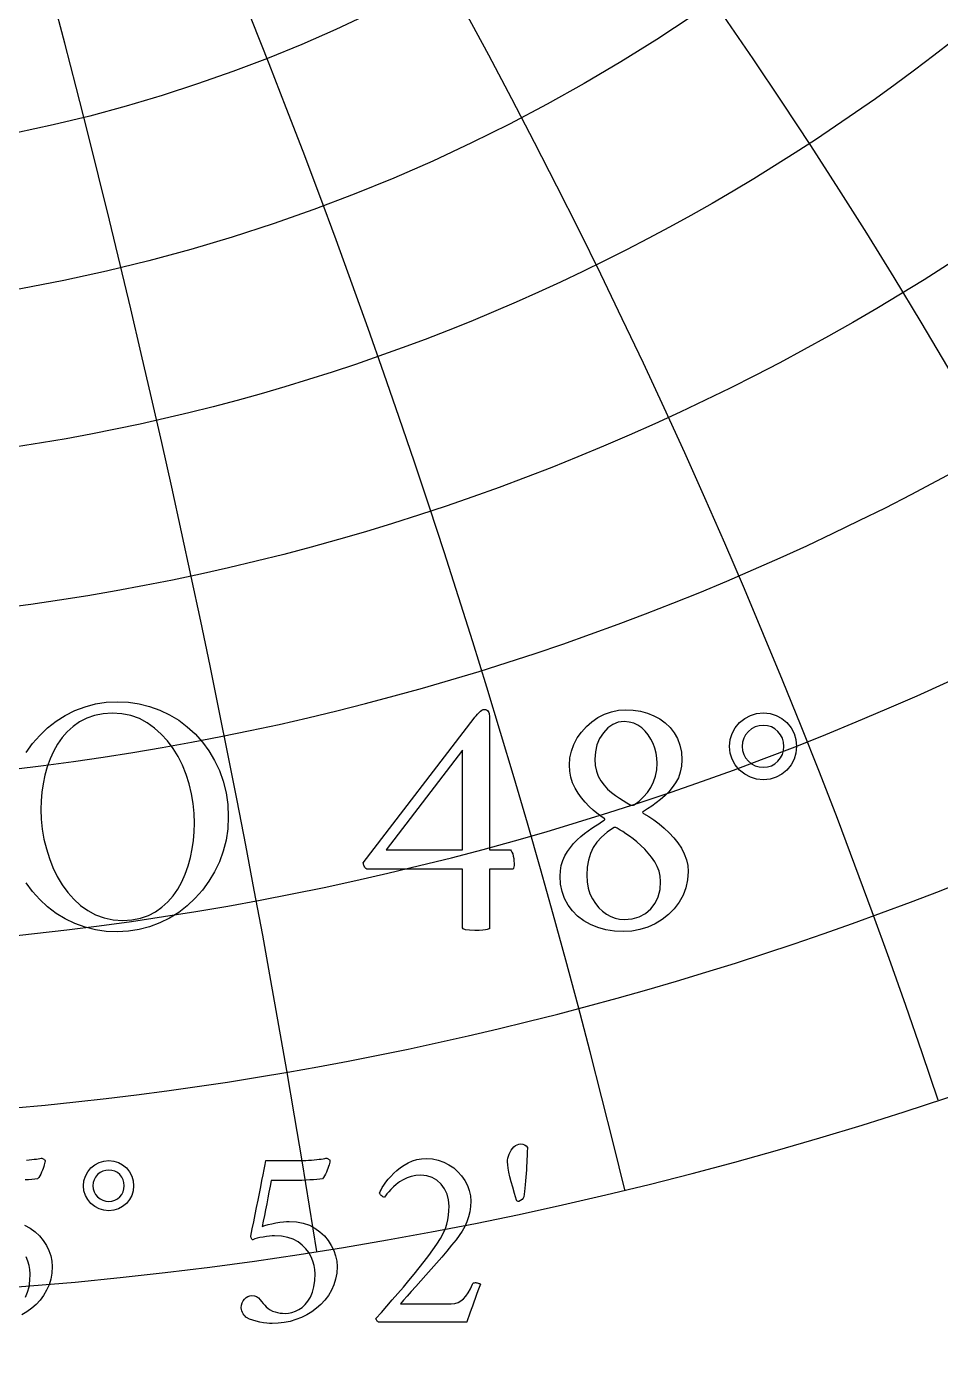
# Model space of a CAD drawing. Header units: millimetres. Extents: x -71 to 71, y -71 to 73.
# Drawn here: x 5.04 to 19.56, y -21.42 to -0.23 of the extents above; entities that cross this region are included whole.
import ezdxf

# ---------------------------------------------------------------- set-up
doc = ezdxf.new("R2010")
doc.units = ezdxf.units.MM
for name, color, linetype in [('CUT_OUTER', 1, 'Continuous'), ('ENGRAVE', 7, 'Continuous'), ('ENGRAVE_FINE', 8, 'Continuous'), ('TEXT', 5, 'Continuous')]:
    doc.layers.add(name, color=color, linetype=linetype)

msp = doc.modelspace()

# ---------------------------------------------------------------- linework, layer by layer
at = {"layer": 'CUT_OUTER'}
msp.add_arc((-0.0002, -0.0002), 71.2199, 143.788848, 87.803032, dxfattribs=at)
at = {"layer": 'ENGRAVE'}
for centre, radius in [((0, 0), 70.2), ((0, 26.7402), 36.5076), ((0, 24.7341), 32.0122), ((0, 23.1026), 27.9324), ((0, 0), 45.9522), ((0, 21.772), 24.1802), ((0, 0), 30.0798)]:
    msp.add_circle(centre, radius, dxfattribs=at)
for centre, radius, start, end in [((0, 29.2236), 41.5365, 104.6529, 75.3471), ((0, 32.3304), 47.2611, 147.33942, 32.66058), ((0, 36.2734), 53.9128, 169.60534, 10.39466), ((0, 41.3755), 61.8348, 186.817711, 353.182289)]:
    msp.add_arc(centre, radius, start, end, dxfattribs=at)
at = {"layer": 'ENGRAVE_FINE'}
for centre, radius, start, end in [((389.4722, -51.0351), 395.4804, 162.323678, 175.538632), ((389.4722, -51.0351), 395.4804, 162.323678, 175.538632), ((-188.6815, -51.0351), 200.7907, 8.977692, 35.48643), ((-188.6815, -51.0351), 200.7907, 8.977692, 35.48643), ((188.6815, -51.0351), 200.7907, 144.51357, 171.022308), ((188.6815, -51.0351), 200.7907, 144.51357, 171.022308), ((-118.9476, -51.0351), 137.3489, 13.606314, 53.548789), ((-118.9476, -51.0351), 137.3489, 13.606314, 53.548789), ((118.9476, -51.0351), 137.3489, 126.451211, 166.393686), ((118.9476, -51.0351), 137.3489, 126.451211, 166.393686), ((-81.843, -51.0351), 106.8385, 18.409528, 71.93986), ((-81.843, -51.0351), 106.8385, 18.409528, 71.93986), ((81.843, -51.0351), 106.8385, 108.06014, 161.590472), ((81.843, -51.0351), 106.8385, 108.06014, 161.590472), ((-57.6247, -51.0351), 89.6481, 23.457516, 90.642678), ((-57.6247, -51.0351), 89.6481, 23.457516, 90.642678), ((57.6247, -51.0351), 89.6481, 89.357322, 156.542484), ((57.6247, -51.0351), 89.6481, 89.357322, 156.542484), ((-39.6492, -51.0351), 79.2984, 28.831877, 104.724148), ((-39.6492, -51.0351), 79.2984, 28.831877, 104.724148), ((39.6492, -51.0351), 79.2984, 75.275852, 151.168123), ((39.6492, -51.0351), 79.2984, 75.275852, 151.168123), ((-24.9955, -51.0351), 73.0818, 34.629994, 115.099318), ((-24.9955, -51.0351), 73.0818, 34.629994, 115.099318), ((24.9955, -51.0351), 73.0818, 64.900682, 145.370006), ((24.9955, -51.0351), 73.0818, 64.900682, 145.370006), ((-12.1092, -51.0351), 69.7339, 40.970494, 124.098899), ((-12.1092, -51.0351), 69.7339, 40.970494, 124.098899), ((12.1092, -51.0351), 69.7339, 55.901101, 139.029506), ((12.1092, -51.0351), 69.7339, 55.901101, 139.029506), ((0, 70.8271), 100.6688, 225.796451, 314.203549)]:
    msp.add_arc(centre, radius, start, end, dxfattribs=at)
at = {"layer": 'TEXT'}
for points in [[(5.0297, -11.768), (5.1309, -11.627), (5.2449, -11.4961), (5.3701, -11.3771), (5.505, -11.2719), (5.6497, -11.1806), (5.804, -11.1031), (5.9653, -11.0413), (6.1312, -10.9972), (6.3016, -10.9707), (6.4765, -10.9619), (6.4765, -10.9619), (6.6538, -10.9702), (6.8259, -10.9951), (6.9929, -11.0366), (7.1546, -11.0948), (7.3091, -11.1683), (7.4542, -11.256), (7.59, -11.3579), (7.7165, -11.4739), (7.8318, -11.6026), (7.9344, -11.7424), (8.0242, -11.8933), (8.1012, -12.0552), (8.1629, -12.2269), (8.207, -12.4074), (8.2335, -12.5964), (8.2423, -12.7942), (8.2335, -12.9818), (8.207, -13.163), (8.1629, -13.3375), (8.1012, -13.5055), (8.0242, -13.6653), (7.9344, -13.8155), (7.8318, -13.9559), (7.7165, -14.0867), (7.59, -14.2057), (7.4542, -14.3109), (7.3091, -14.4022), (7.1546, -14.4797), (6.9929, -14.5415), (6.8259, -14.5856), (6.6538, -14.612), (6.4765, -14.6209), (6.3016, -14.6126), (6.1312, -14.5877), (5.9653, -14.5461), (5.804, -14.488), (5.6497, -14.4145), (5.505, -14.3268), (5.3701, -14.2249), (5.2449, -14.1088), (5.1309, -13.9801), (5.0297, -13.8404)], [(5.0341, -18.2502), (5.0774, -18.2466), (5.1192, -18.2423), (5.1573, -18.2378), (5.1919, -18.233), (5.2227, -18.2279), (5.2482, -18.2234), (5.2663, -18.2201), (5.2772, -18.2182), (5.2809, -18.2175), (5.2908, -18.2235), (5.3001, -18.229), (5.3085, -18.2339), (5.3161, -18.2383), (5.3225, -18.243), (5.327, -18.2487), (5.3298, -18.2554), (5.3307, -18.2632), (5.3298, -18.2719), (5.327, -18.2855), (5.3225, -18.3041), (5.3161, -18.3276), (5.3081, -18.3542), (5.2985, -18.3821), (5.2873, -18.4112), (5.2746, -18.4417), (5.2605, -18.4718), (5.245, -18.4999), (5.2283, -18.5258), (5.2103, -18.5497), (5.1667, -18.5538), (5.1189, -18.558), (5.067, -18.5621), (5.011, -18.5663)], [(5.0033, -19.2871), (5.092, -19.3343), (5.1712, -19.3918), (5.2409, -19.4563), (5.301, -19.5278), (5.3514, -19.6063), (5.3914, -19.6889), (5.4199, -19.7728), (5.4371, -19.8581), (5.4428, -19.9446), (5.4372, -20.0459), (5.4204, -20.1423), (5.3926, -20.2338), (5.3535, -20.3203), (5.3052, -20.4013), (5.2497, -20.476), (5.1869, -20.5445), (5.1169, -20.6068), (5.041, -20.6625), (4.9607, -20.7111)], [(5.0193, -20.4283), (5.052, -20.3529), (5.0753, -20.2659), (5.0894, -20.1671), (5.094, -20.0567), (5.09, -19.9917), (5.0779, -19.9254), (5.0578, -19.8578), (5.0297, -19.7889)]]:
    msp.add_lwpolyline(points, dxfattribs=at)
for points in [[(6.399, -11.1446), (6.2523, -11.1531), (6.1167, -11.1785), (5.9922, -11.2209), (5.8787, -11.2802), (5.7758, -11.3534), (5.6829, -11.4373), (5.6, -11.5319), (5.5272, -11.6372), (5.4639, -11.7511), (5.4096, -11.8711), (5.3642, -11.9974), (5.3279, -12.1299), (5.3001, -12.2655), (5.2802, -12.4011), (5.2682, -12.5368), (5.2642, -12.6724), (5.2696, -12.83), (5.2857, -12.9872), (5.3125, -13.1441), (5.35, -13.3007), (5.398, -13.4536), (5.4559, -13.5996), (5.5239, -13.7387), (5.6019, -13.8708), (5.6896, -13.9931), (5.7867, -14.1026), (5.893, -14.1993), (6.0088, -14.2832), (6.1338, -14.351), (6.2682, -14.3994), (6.412, -14.4285), (6.5651, -14.4382), (6.7118, -14.4297), (6.8474, -14.4043), (6.9719, -14.3619), (7.0854, -14.3026), (7.1885, -14.2291), (7.2819, -14.1441), (7.3657, -14.0478), (7.4397, -13.94), (7.5042, -13.8236), (7.5594, -13.7013), (7.6052, -13.5731), (7.6417, -13.439), (7.6696, -13.3022), (7.6895, -13.1657), (7.7014, -13.0296), (7.7054, -12.8938), (7.7, -12.7364), (7.6839, -12.5797), (7.6571, -12.4236), (7.6196, -12.2683), (7.5715, -12.1168), (7.513, -11.9721), (7.4442, -11.8344), (7.365, -11.7037), (7.276, -11.5828), (7.1781, -11.4746), (7.0712, -11.3793), (6.9553, -11.2968), (6.8303, -11.2302), (6.6959, -11.1826), (6.5521, -11.1541), (6.399, -11.1446)], [(12.3109, -11.0837), (12.3315, -11.0858), (12.349, -11.092), (12.3633, -11.1024), (12.3746, -11.1169), (12.3831, -11.1335), (12.3891, -11.1501), (12.3927, -11.1667), (12.3939, -11.1833), (12.3939, -13.3145), (12.715, -13.3145), (12.7285, -13.3186), (12.7413, -13.3311), (12.7534, -13.3519), (12.7648, -13.3809), (12.7745, -13.4155), (12.7814, -13.4529), (12.7856, -13.493), (12.787, -13.5359), (12.7859, -13.5643), (12.7828, -13.5885), (12.7776, -13.6086), (12.7704, -13.6245), (12.3939, -13.6245), (12.3939, -14.571), (12.3917, -14.5719), (12.385, -14.5745), (12.3737, -14.5788), (12.358, -14.5849), (12.3322, -14.5909), (12.2908, -14.5953), (12.2339, -14.5979), (12.1615, -14.5987), (12.0767, -14.596), (12.0162, -14.5877), (11.9798, -14.5738), (11.9677, -14.5544), (11.9677, -13.6245), (10.4455, -13.6245), (10.4325, -13.6153), (10.4212, -13.6044), (10.4117, -13.5918), (10.4039, -13.5774), (10.3979, -13.5627), (10.3936, -13.5491), (10.391, -13.5364), (10.3901, -13.5248), (12.1504, -11.2221), (12.1656, -11.2043), (12.1836, -11.184), (12.2044, -11.1614), (12.2279, -11.1363), (12.2518, -11.1133), (12.2736, -11.0968), (12.2933, -11.087), (12.3109, -11.0837)], [(14.5639, -11.0892), (14.683, -11.0951), (14.797, -11.1128), (14.9058, -11.1422), (15.0095, -11.1833), (15.1055, -11.2356), (15.1914, -11.2982), (15.2674, -11.3712), (15.3333, -11.4546), (15.3866, -11.548), (15.4246, -11.6511), (15.4475, -11.7639), (15.4551, -11.8863), (15.4488, -11.9881), (15.4302, -12.0828), (15.399, -12.1707), (15.3554, -12.2517), (15.303, -12.3264), (15.2454, -12.3956), (15.1826, -12.4593), (15.1146, -12.5174), (15.0449, -12.5707), (14.9769, -12.6198), (14.9107, -12.6648), (14.8462, -12.7056), (14.8316, -12.7118), (14.8268, -12.7194), (14.8316, -12.7284), (14.8462, -12.7388), (14.929, -12.7865), (15.0115, -12.8412), (15.0937, -12.9028), (15.1755, -12.9713), (15.2537, -13.0453), (15.325, -13.1235), (15.3893, -13.2059), (15.4468, -13.2924), (15.494, -13.382), (15.5277, -13.4736), (15.548, -13.5674), (15.5547, -13.6632), (15.5457, -13.7954), (15.5187, -13.9206), (15.4738, -14.039), (15.4108, -14.1504), (15.3331, -14.2526), (15.244, -14.3434), (15.1435, -14.4228), (15.0316, -14.4908), (14.9117, -14.5453), (14.7874, -14.5842), (14.6585, -14.6075), (14.5251, -14.6153), (14.3824, -14.6084), (14.2476, -14.5877), (14.1208, -14.5531), (14.002, -14.5046), (13.8935, -14.4437), (13.7979, -14.3718), (13.715, -14.2887), (13.645, -14.1946), (13.5893, -14.0912), (13.5495, -13.9801), (13.5256, -13.8615), (13.5177, -13.7352), (13.5225, -13.6487), (13.537, -13.5664), (13.5612, -13.4882), (13.5951, -13.4141), (13.6363, -13.3442), (13.6823, -13.2785), (13.7332, -13.2169), (13.7889, -13.1595), (13.8472, -13.1062), (13.9058, -13.0571), (13.9648, -13.0121), (14.0241, -12.9713), (14.0811, -12.9343), (14.1328, -12.9007), (14.1793, -12.8706), (14.2207, -12.844), (14.229, -12.836), (14.2317, -12.8288), (14.229, -12.8222), (14.2207, -12.8163), (14.1641, -12.7795), (14.1051, -12.7353), (14.0437, -12.684), (13.9799, -12.6253), (13.9172, -12.5605), (13.8595, -12.4904), (13.8065, -12.4152), (13.7584, -12.3347), (13.7185, -12.2496), (13.6899, -12.1603), (13.6728, -12.0669), (13.6671, -11.9694), (13.6749, -11.8552), (13.6982, -11.7452), (13.7372, -11.6393), (13.7917, -11.5376), (13.8589, -11.4426), (13.9363, -11.357), (14.0236, -11.2807), (14.121, -11.2138), (14.2255, -11.1593), (14.3341, -11.1204), (14.4469, -11.097), (14.5639, -11.0892)], [(16.2134, -11.6705), (16.2233, -11.5639), (16.2529, -11.4656), (16.3022, -11.3757), (16.3712, -11.294), (16.4541, -11.2262), (16.5449, -11.1778), (16.6436, -11.1487), (16.7504, -11.139), (16.8568, -11.1487), (16.9545, -11.1778), (17.0436, -11.2262), (17.124, -11.294), (17.1906, -11.3757), (17.2382, -11.4656), (17.2667, -11.5639), (17.2762, -11.6705), (17.2667, -11.777), (17.2382, -11.8753), (17.1906, -11.9652), (17.124, -12.0469), (17.0436, -12.1147), (16.9545, -12.1631), (16.8568, -12.1922), (16.7504, -12.2019), (16.6436, -12.1922), (16.5449, -12.1631), (16.4541, -12.1147), (16.3712, -12.0469), (16.3022, -11.9652), (16.2529, -11.8753), (16.2233, -11.777), (16.2134, -11.6705)], [(14.5362, -11.2774), (14.4429, -11.2885), (14.357, -11.3217), (14.2783, -11.3771), (14.2068, -11.4546), (14.1475, -11.5473), (14.1051, -11.6483), (14.0797, -11.7576), (14.0712, -11.8753), (14.0773, -11.9737), (14.0954, -12.0642), (14.1257, -12.1467), (14.1681, -12.2212), (14.2188, -12.2885), (14.2739, -12.3492), (14.3336, -12.4034), (14.3978, -12.451), (14.4621, -12.4935), (14.5223, -12.5326), (14.5784, -12.5682), (14.6303, -12.6004), (14.6365, -12.6028), (14.6441, -12.6046), (14.6531, -12.6056), (14.6635, -12.606), (14.6659, -12.606), (14.6676, -12.606), (14.6687, -12.606), (14.669, -12.606), (14.677, -12.6056), (14.6843, -12.6046), (14.6908, -12.6028), (14.6967, -12.6004), (14.7756, -12.5416), (14.8462, -12.4759), (14.9084, -12.4032), (14.9624, -12.3236), (15.006, -12.2372), (15.0371, -12.1437), (15.0558, -12.0434), (15.0621, -11.9362), (15.0581, -11.8566), (15.0461, -11.7784), (15.0262, -11.7016), (14.9984, -11.6262), (14.9633, -11.5546), (14.9216, -11.4892), (14.8733, -11.43), (14.8185, -11.3771), (14.7573, -11.3335), (14.6898, -11.3023), (14.6161, -11.2837), (14.5362, -11.2774)], [(16.4127, -11.6705), (16.4189, -11.7371), (16.4376, -11.7985), (16.4688, -11.8547), (16.5123, -11.9057), (16.5646, -11.9481), (16.6217, -11.9784), (16.6836, -11.9965), (16.7504, -12.0026), (16.8168, -11.9965), (16.8777, -11.9784), (16.933, -11.9481), (16.9829, -11.9057), (17.024, -11.8547), (17.0534, -11.7985), (17.0711, -11.7371), (17.077, -11.6705), (17.0711, -11.6039), (17.0534, -11.5424), (17.024, -11.4862), (16.9829, -11.4352), (16.933, -11.3928), (16.8777, -11.3625), (16.8168, -11.3444), (16.7504, -11.3383), (16.6836, -11.3444), (16.6217, -11.3625), (16.5646, -11.3928), (16.5123, -11.4352), (16.4688, -11.4862), (16.4376, -11.5424), (16.4189, -11.6039), (16.4127, -11.6705)], [(11.9677, -11.7313), (10.7554, -13.3145), (11.9677, -13.3145)], [(14.5362, -14.4216), (14.6623, -14.4112), (14.7749, -14.3801), (14.874, -14.3282), (14.9596, -14.2555), (15.0287, -14.1659), (15.078, -14.0632), (15.1075, -13.9473), (15.1174, -13.8182), (15.1115, -13.7364), (15.0939, -13.657), (15.0645, -13.58), (15.0233, -13.5055), (14.9742, -13.4342), (14.9209, -13.3671), (14.8635, -13.3041), (14.8019, -13.2453), (14.7393, -13.1912), (14.6787, -13.1422), (14.6203, -13.0984), (14.5639, -13.0599), (14.5137, -13.0273), (14.4739, -13.0017), (14.4445, -12.9831), (14.4255, -12.9713), (14.4151, -12.9665), (14.4061, -12.963), (14.3985, -12.9609), (14.3923, -12.9602), (14.3846, -12.9606), (14.3784, -12.9616), (14.3736, -12.9633), (14.3701, -12.9658), (14.2668, -13.0374), (14.1785, -13.1138), (14.1049, -13.1951), (14.0463, -13.2813), (14.0015, -13.375), (13.9695, -13.4792), (13.9503, -13.5937), (13.9439, -13.7186), (13.9494, -13.8253), (13.966, -13.9241), (13.9937, -14.0149), (14.0325, -14.0978), (14.0797, -14.172), (14.1328, -14.2368), (14.1918, -14.2924), (14.2566, -14.3386), (14.325, -14.3749), (14.3943, -14.4008), (14.4647, -14.4164), (14.5362, -14.4216)], [(12.8949, -17.9934), (12.9247, -17.9967), (12.952, -18.0069), (12.9766, -18.0237), (12.9987, -18.0473), (12.9984, -18.0716), (12.9977, -18.1029), (12.9964, -18.1411), (12.9945, -18.1864), (12.9922, -18.2366), (12.9894, -18.2897), (12.986, -18.3456), (12.9821, -18.4044), (12.9778, -18.4643), (12.9733, -18.5237), (12.9685, -18.5826), (12.9634, -18.641), (12.9584, -18.6968), (12.9536, -18.7479), (12.949, -18.7944), (12.9447, -18.8361), (12.9318, -18.8579), (12.9136, -18.8777), (12.8902, -18.8953), (12.8617, -18.9109), (12.85, -18.9093), (12.8399, -18.9046), (12.8313, -18.8969), (12.8243, -18.886), (12.7929, -18.7802), (12.7652, -18.683), (12.741, -18.5944), (12.7205, -18.5144), (12.7042, -18.4429), (12.6925, -18.38), (12.6855, -18.3256), (12.6832, -18.2798), (12.6849, -18.2502), (12.6899, -18.2196), (12.6984, -18.188), (12.7102, -18.1553), (12.725, -18.1232), (12.7423, -18.0935), (12.7623, -18.0661), (12.7849, -18.0411), (12.8097, -18.0202), (12.8363, -18.0053), (12.8647, -17.9963), (12.8949, -17.9934)], [(9.2124, -19.2264), (9.3283, -19.2331), (9.4351, -19.2534), (9.5328, -19.2871), (9.6214, -19.3343), (9.7006, -19.3918), (9.7703, -19.4563), (9.8304, -19.5278), (9.8808, -19.6063), (9.9208, -19.6889), (9.9493, -19.7728), (9.9665, -19.8581), (9.9722, -19.9446), (9.9666, -20.0459), (9.9499, -20.1423), (9.922, -20.2338), (9.8829, -20.3203), (9.8347, -20.4013), (9.7791, -20.476), (9.7163, -20.5445), (9.6463, -20.6068), (9.5704, -20.6625), (9.4901, -20.7111), (9.4053, -20.7528), (9.3162, -20.7874), (9.2244, -20.8146), (9.1315, -20.8341), (9.0375, -20.8458), (8.9426, -20.8497), (8.9007, -20.8482), (8.8538, -20.844), (8.8021, -20.8368), (8.7454, -20.8268), (8.6876, -20.8137), (8.6328, -20.7973), (8.5807, -20.7774), (8.5316, -20.7542), (8.5222, -20.7459), (8.5108, -20.7334), (8.4973, -20.7168), (8.4817, -20.6961), (8.4672, -20.673), (8.4568, -20.6494), (8.4506, -20.6252), (8.4485, -20.6006), (8.4518, -20.5591), (8.4615, -20.5217), (8.4777, -20.4885), (8.5004, -20.4594), (8.5273, -20.4358), (8.556, -20.4189), (8.5864, -20.4088), (8.6187, -20.4054), (8.6581, -20.4095), (8.693, -20.4215), (8.7234, -20.4416), (8.7495, -20.4698), (8.7735, -20.5011), (8.7978, -20.5305), (8.8223, -20.5582), (8.8471, -20.584), (8.8776, -20.6108), (8.9109, -20.6333), (8.9471, -20.6513), (8.9862, -20.6649), (9.0265, -20.6749), (9.0666, -20.6821), (9.1064, -20.6863), (9.146, -20.6878), (9.2001, -20.684), (9.2545, -20.6727), (9.3091, -20.6539), (9.364, -20.6276), (9.4168, -20.5925), (9.4652, -20.5476), (9.5091, -20.4929), (9.5487, -20.4283), (9.5814, -20.3529), (9.6048, -20.2659), (9.6188, -20.1671), (9.6234, -20.0567), (9.6194, -19.9917), (9.6074, -19.9254), (9.5872, -19.8578), (9.5591, -19.7889), (9.5221, -19.722), (9.4755, -19.6602), (9.4194, -19.6037), (9.3536, -19.5523), (9.277, -19.5096), (9.1886, -19.4791), (9.0881, -19.4608), (8.9758, -19.4547), (8.9397, -19.4559), (8.8979, -19.4594), (8.8505, -19.4652), (8.7973, -19.4734), (8.7451, -19.4831), (8.7007, -19.4937), (8.6642, -19.5049), (8.6354, -19.517), (8.6293, -19.5158), (8.6234, -19.5123), (8.6178, -19.5065), (8.6125, -19.4983), (8.608, -19.4889), (8.6047, -19.4791), (8.6028, -19.4691), (8.6021, -19.4589), (8.625, -19.3447), (8.6478, -19.2305), (8.6706, -19.1164), (8.6935, -19.0022), (8.7159, -18.89), (8.7376, -18.7816), (8.7585, -18.6772), (8.7786, -18.5767), (8.7971, -18.4826), (8.8134, -18.3976), (8.8272, -18.3217), (8.8388, -18.2549), (9.4366, -18.2549), (9.4784, -18.2544), (9.5207, -18.2528), (9.5635, -18.2502), (9.6068, -18.2466), (9.6486, -18.2423), (9.6868, -18.2378), (9.7213, -18.233), (9.7521, -18.2279), (9.7776, -18.2234), (9.7957, -18.2201), (9.8066, -18.2182), (9.8103, -18.2175), (9.8203, -18.2235), (9.8295, -18.229), (9.8379, -18.2339), (9.8455, -18.2383), (9.8519, -18.243), (9.8564, -18.2487), (9.8592, -18.2554), (9.8601, -18.2632), (9.8592, -18.2719), (9.8564, -18.2855), (9.8519, -18.3041), (9.8455, -18.3276), (9.8375, -18.3542), (9.8279, -18.3821), (9.8167, -18.4112), (9.804, -18.4417), (9.7899, -18.4718), (9.7745, -18.4999), (9.7577, -18.5258), (9.7397, -18.5497), (9.6961, -18.5538), (9.6483, -18.558), (9.5965, -18.5621), (9.5404, -18.5663), (9.4797, -18.5699), (9.4138, -18.5725), (9.3427, -18.5741), (9.2664, -18.5746), (8.926, -18.5746), (8.9074, -18.6663), (8.8891, -18.7588), (8.8711, -18.8521), (8.8533, -18.9462), (8.8355, -19.0394), (8.8175, -19.1304), (8.7992, -19.219), (8.7807, -19.3053), (8.8254, -19.2893), (8.8767, -19.2747), (8.9344, -19.2613), (8.9986, -19.2492), (9.0626, -19.2392), (9.1195, -19.2321), (9.1695, -19.2278), (9.2124, -19.2264)], [(5.941, -18.6576), (5.9484, -18.5777), (5.9705, -18.504), (6.0075, -18.4365), (6.0593, -18.3753), (6.1214, -18.3245), (6.1895, -18.2881), (6.2636, -18.2663), (6.3437, -18.2591), (6.4235, -18.2663), (6.4968, -18.2881), (6.5636, -18.3245), (6.6239, -18.3753), (6.6738, -18.4365), (6.7095, -18.504), (6.7309, -18.5777), (6.7381, -18.6576), (6.7309, -18.7375), (6.7095, -18.8112), (6.6738, -18.8787), (6.6239, -18.9399), (6.5636, -18.9908), (6.4968, -19.0271), (6.4235, -19.0489), (6.3437, -19.0562), (6.2636, -19.0489), (6.1895, -19.0271), (6.1214, -18.9908), (6.0593, -18.9399), (6.0075, -18.8787), (5.9705, -18.8112), (5.9484, -18.7375), (5.941, -18.6576)], [(6.0904, -18.6576), (6.0951, -18.7076), (6.1091, -18.7536), (6.1325, -18.7958), (6.1651, -18.8341), (6.2043, -18.8658), (6.2471, -18.8886), (6.2936, -18.9022), (6.3437, -18.9067), (6.3935, -18.9022), (6.4392, -18.8886), (6.4807, -18.8658), (6.518, -18.8341), (6.5489, -18.7958), (6.571, -18.7536), (6.5842, -18.7076), (6.5886, -18.6576), (6.5842, -18.6077), (6.571, -18.5616), (6.5489, -18.5194), (6.518, -18.4812), (6.4807, -18.4494), (6.4392, -18.4267), (6.3935, -18.4131), (6.3437, -18.4085), (6.2936, -18.4131), (6.2471, -18.4267), (6.2043, -18.4494), (6.1651, -18.4812), (6.1325, -18.5194), (6.1091, -18.5616), (6.0951, -18.6077), (6.0904, -18.6576)], [(12.2556, -20.2228), (12.2345, -20.2743), (12.213, -20.3292), (12.191, -20.3874), (12.1684, -20.449), (12.1461, -20.5112), (12.1248, -20.571), (12.1045, -20.6285), (12.0853, -20.6836), (12.0682, -20.7332), (12.0542, -20.7739), (12.0433, -20.8058), (12.0355, -20.8289), (10.6323, -20.8289), (10.6259, -20.8241), (10.6193, -20.818), (10.6124, -20.8106), (10.6053, -20.8019), (10.5989, -20.793), (10.5944, -20.7848), (10.5917, -20.7774), (10.5908, -20.7708), (10.6764, -20.6743), (10.7631, -20.5757), (10.8508, -20.475), (10.9395, -20.3722), (11.0277, -20.2687), (11.1139, -20.1657), (11.1979, -20.0632), (11.2799, -19.9612), (11.358, -19.8616), (11.4304, -19.7661), (11.4971, -19.6748), (11.5581, -19.5876), (11.6148, -19.4991), (11.6603, -19.4163), (11.6947, -19.3393), (11.7179, -19.2679), (11.7334, -19.1986), (11.7444, -19.1278), (11.751, -19.0554), (11.7532, -18.9814), (11.7453, -18.8818), (11.7216, -18.7905), (11.682, -18.7074), (11.6266, -18.6327), (11.559, -18.571), (11.4828, -18.5268), (11.3981, -18.5004), (11.3048, -18.4916), (11.2265, -18.496), (11.1533, -18.5092), (11.0853, -18.5313), (11.0225, -18.5621), (10.9652, -18.5982), (10.9136, -18.6358), (10.8676, -18.675), (10.8274, -18.7157), (10.7932, -18.7547), (10.7651, -18.7884), (10.7433, -18.8169), (10.7278, -18.8403), (10.7152, -18.8386), (10.7023, -18.8335), (10.6892, -18.8251), (10.6759, -18.8133), (10.6641, -18.8007), (10.6556, -18.79), (10.6506, -18.781), (10.6489, -18.7739), (10.6578, -18.7519), (10.6722, -18.7235), (10.6921, -18.6886), (10.7174, -18.6472), (10.7481, -18.6021), (10.7843, -18.5559), (10.826, -18.5087), (10.8731, -18.4604), (10.9248, -18.4135), (10.9805, -18.3701), (11.04, -18.3304), (11.1035, -18.2944), (11.1708, -18.2644), (11.242, -18.243), (11.3172, -18.2301), (11.3962, -18.2259), (11.4915, -18.232), (11.5825, -18.2502), (11.669, -18.2807), (11.7511, -18.3234), (11.8269, -18.3757), (11.8944, -18.435), (11.9535, -18.5013), (12.0044, -18.5746), (12.0453, -18.6527), (12.0744, -18.7334), (12.092, -18.8167), (12.0978, -18.9026), (12.0939, -18.9885), (12.0822, -19.0717), (12.0628, -19.1524), (12.0355, -19.2305), (12.0015, -19.3061), (11.9618, -19.379), (11.9164, -19.4493), (11.8653, -19.517), (11.7928, -19.6056), (11.7164, -19.6971), (11.6361, -19.7914), (11.5519, -19.8886), (11.4669, -19.9856), (11.3842, -20.0795), (11.3039, -20.1704), (11.226, -20.2581), (11.153, -20.3399), (11.0879, -20.4132), (11.0306, -20.478), (10.981, -20.5341), (11.7864, -20.5341), (11.8439, -20.5293), (11.8959, -20.5149), (11.9425, -20.4909), (11.9836, -20.4573), (12.0214, -20.4139), (12.0578, -20.3603), (12.093, -20.2966), (12.1269, -20.2228), (12.1328, -20.2119), (12.1424, -20.2041), (12.1557, -20.1994), (12.1725, -20.1979), (12.1798, -20.1984), (12.1891, -20.1999), (12.2006, -20.2025), (12.214, -20.2062), (12.2275, -20.2103), (12.239, -20.2145), (12.2483, -20.2186), (12.2556, -20.2228)]]:
    msp.add_lwpolyline(points, close=True, dxfattribs=at)

doc.saveas('drawing.dxf')
